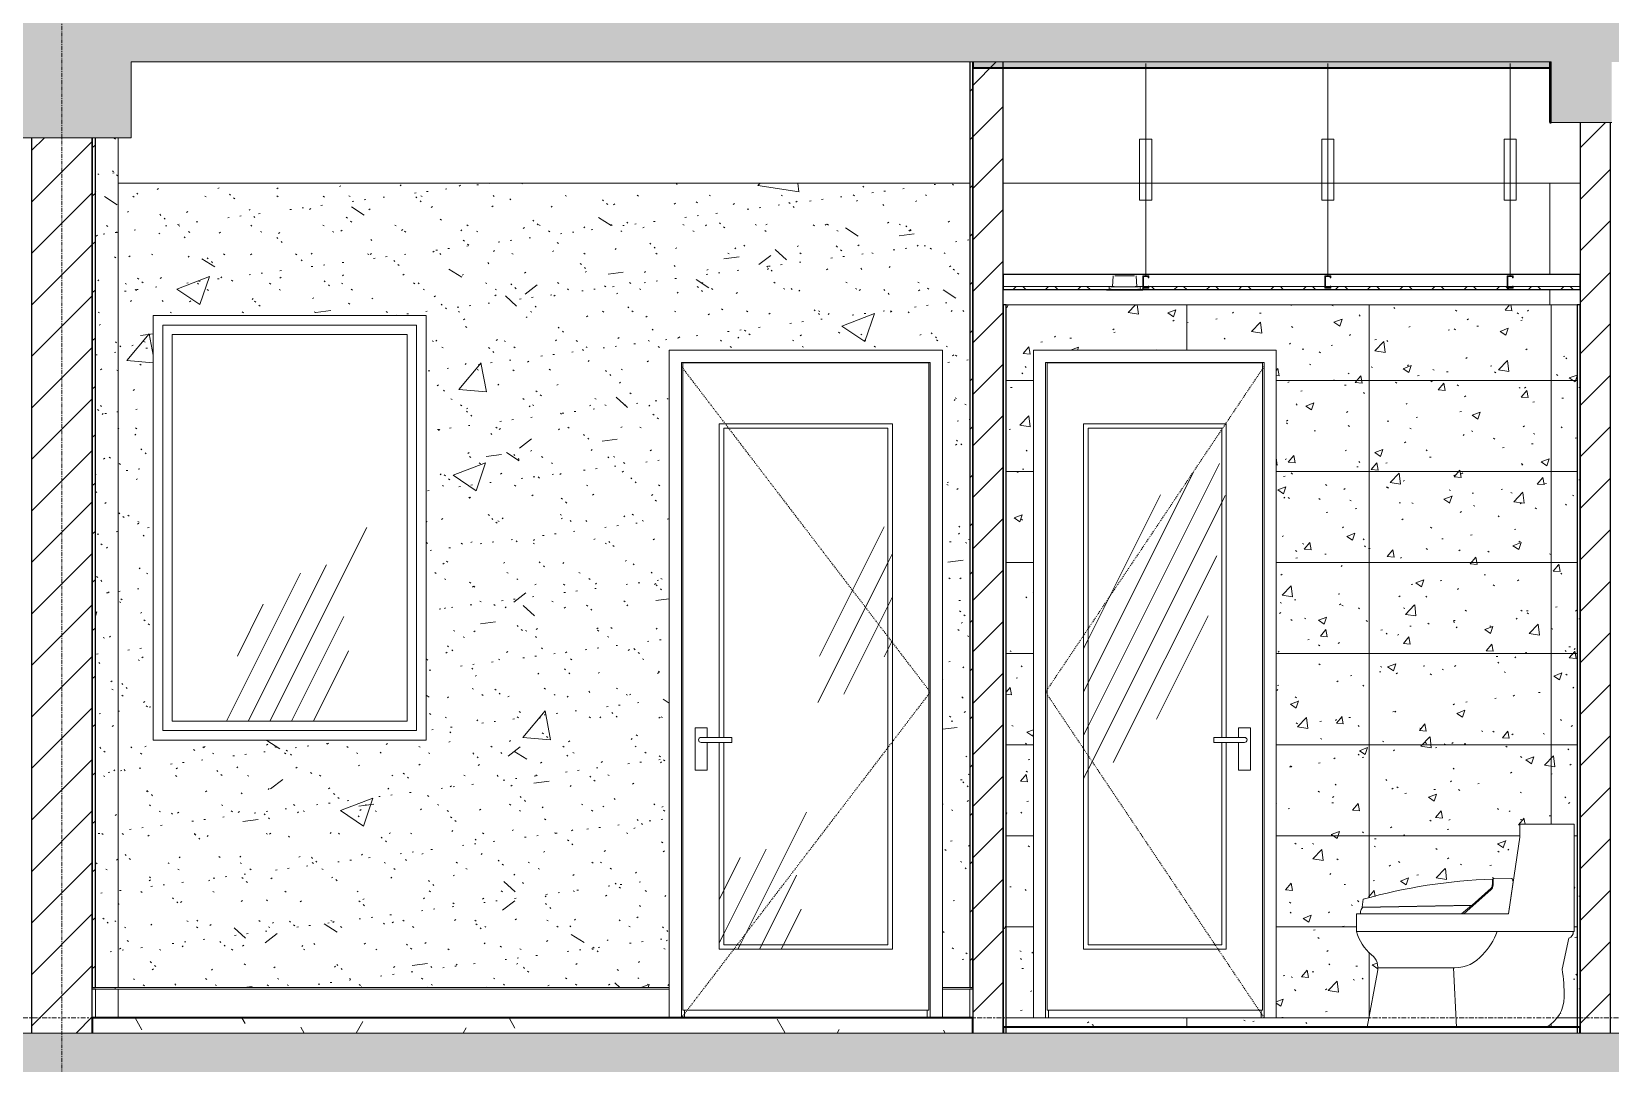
# Model space of a CAD drawing. Header units: millimetres. Extents: x -92143 to -2058, y -8802 to 35300.
# Drawn here: x -70037 to -64837, y 8850 to 12250 of the extents above; entities that cross this region are included whole.
import ezdxf

# ---------------------------------------------------------------- set-up
doc = ezdxf.new("R2010")
doc.units = ezdxf.units.MM
for name, pattern in [('Centre', [31.75, 6.35, -4.7625, 15.875, -4.7625]), ('Dash', [6.35, 3.175, -3.175]), ('Grid Line', [22.225, 12.7, -3.175, 3.175, -3.175])]:
    doc.linetypes.add(name, pattern=pattern)
for name, color, linetype, lineweight in [('0-1', 7, 'Continuous', 5), ('A-CLNG-1', 250, 'Continuous', 25), ('A-CLNG-2', 7, 'Continuous', 9), ('A-CLNG-PATT-1', 9, 'Continuous', 9), ('A-DETL-GENF', 92, 'Continuous', 9), ('A-DETL-GENF-1', 7, 'Continuous', 9), ('A-DETL-GENF-HDLN-1', 7, 'Dash', 9), ('A-DETL-GENF-HDLN-2', 1, 'Continuous', 9), ('A-DETL-THIN', 151, 'Continuous', 9), ('A-DOOR', 31, 'Continuous', 9), ('A-DOOR-1', 7, 'Continuous', 9), ('A-FLOR-1', 10, 'Continuous', 35), ('A-FLOR-HRAL', 11, 'Continuous', 9), ('A-FLOR-HRAL-1', 253, 'Continuous', 18), ('A-FLOR-HRAL-2', 9, 'Continuous', 9), ('A-FLOR-LEVL-2', 51, 'Centre', 9), ('A-FLOR-PATT-1', 7, 'Continuous', 9), ('A-FLOR-PATT-2', 67, 'Continuous', 9), ('A-GLAZ', 151, 'Continuous', 9), ('A-GLAZ-1', 7, 'Continuous', 9), ('A-WALL-1', 7, 'Continuous', 9), ('A-WALL-2', 250, 'Continuous', 25), ('A-WALL-3', 113, 'Continuous', 25), ('A-WALL-PATT-1', 7, 'Continuous', 9), ('A-WALL-PATT-2', 9, 'Continuous', 9), ('A-WALL-PATT-4', 111, 'Continuous', 9), ('E-LITE-EQPM', 33, 'Continuous', 9), ('E-LITE-EQPM-1', 7, 'Continuous', 9), ('I-WALL-1', 250, 'Continuous', 25), ('I-WALL-2', 7, 'Continuous', 9), ('P-SANR-FIXT', 6, 'Continuous', 9), ('P-SANR-FIXT-1', 7, 'Continuous', 9), ('S-BEAM-1', 12, 'Continuous', 5), ('S-BEAM-2', 7, 'Continuous', 9), ('S-BEAM-3', 10, 'Continuous', 35), ('S-COLS-1', 7, 'Continuous', 9), ('S-GRID-1', 1, 'Grid Line', 9)]:
    doc.layers.add(name, color=color, linetype=linetype, lineweight=lineweight)
pattern_1 = [(45, (-51987.05, 14125), (-79.5495, 79.5495), [])]
pattern_2 = [(50, (-51987.05, 14125), (1093.104, -95.634), [114.3, -1257.3]), (355, (-51987, 14125), (-211.46, 1146.34), [91.44, -1005.84]), (100.451, (-51896, 14117), (881.656, 1050.7), [97.14, -1068.54]), (46.184, (-51987, 14429.8), (1626.47, -252.26), [171.45, -1885.95]), (96.636, (-51851.5, 14408.8), (1424.42, 1484.57), [145.71, -1602.81]), (351.184, (-51987, 14429.8), (1424.43, 1484.55), [137.16, -1508.76]), (21, (-51834.65, 14353.6), (909.686, -613.59), [114.3, -1257.3]), (326, (-51834.7, 14353.6), (370.81, 1105.13), [91.44, -1005.84]), (71.451, (-51758.8, 14302.5), (1280.503, 491.53), [97.14, -1068.54]), (37.5, (-51987.05, 14125), (18.531, 507.33), [50.292, -943.356, 50.292, -970.788, -1009.65]), (37.5, (-51987.05, 14125), (18.531, 507.33), [-2014.728, 50.292, -959.358]), (7.5, (-51987.05, 14125), (400.918, 601.084), [50.292, -531.876, 50.292, -920.496, -384.81]), (7.5, (-51987.05, 14125), (400.918, 601.084), [-1552.956, 50.292, -334.518]), (327.5, (-52326.9, 14125), (813.545, -34.374), [50.292, -330.708, 50.292, -1138.428, -1577.34]), (327.5, (-52326.9, 14125), (813.545, -34.374), [-1569.72, 50.29, -1527.05]), (317.5, (-52479.3, 14125), (888.775, 152.56), [50.292, -445.008, 50.292, -739.14, -1120.14]), (317.5, (-52479.3, 14125), (888.775, 152.56), [-1284.73, 50.29, -1069.85])]
pattern_3 = [(37.5, (-51987.05, 14125), (-4.7995, 146.8239), [5.029, -110.795, 5.029, -124.511, -123.825]), (37.5, (-51987.05, 14125), (-4.7995, 146.8239), [-245.364, 5.029, -118.796]), (7.5, (-51987.05, 14125), (134.8574, 215.0472), [5.029, -57.455, 5.029, -99.365, -40.005]), (7.5, (-51987.05, 14125), (134.8574, 215.0472), [-166.878, 5.029, -34.976]), (327.5, (-52080.78, 14125), (237.2978, 0.4316), [5.029, -33.071, 5.029, -132.131, -179.07]), (327.5, (-52080.78, 14125), (237.2978, 0.4316), [-175.26, 5.029, -174.041]), (317.5, (-52080.78, 14125), (229.067, 66.8792), [5.029, -14.021, 5.029, -84.887, -102.87]), (317.5, (-52080.78, 14125), (229.067, 66.8792), [-108.966, 5.029, -97.841])]
pattern_4 = [(0, (-51987.05, 14125), (609.6, 152.4), [50.292, -406.908, 50.292, -406.908, -2438.4]), (0, (-51987.05, 14125), (609.6, 152.4), [-914.4, 50.292, -864.108, 50.292, -406.908, -1066.8]), (0, (-51987.05, 14125), (609.6, 152.4), [-2286, 50.292, -254.508, 50.292, -711.708]), (120, (-51758.45, 14201.2), (-436.7823, 451.7291), [50.292, -406.908, 50.292, -2845.308]), (120, (-51758.45, 14201.2), (-436.7823, 451.7291), [-507.492, -406.908, 50.292, -864.108, -1524]), (120, (-51758.45, 14201.2), (-436.7823, 451.7291), [-1828.8, 50.292, -406.908, 50.292, -1016.508]), (120, (-51758.45, 14201.2), (-436.7823, 451.7291), [-2336.292, -254.508, 50.292, -711.708]), (240, (-51682.25, 14506), (-172.8177, -604.1291), [50.292, -406.908, 50.292, -406.908, -2438.4]), (240, (-51682.25, 14506), (-172.8177, -604.1291), [-914.4, 50.292, -864.108, 50.292, -406.908, -1066.8]), (240, (-51682.25, 14506), (-172.8177, -604.1291), [-2286, 50.292, -254.508, 50.292, -711.708])]
pattern_5 = [(45, (-51987.05, 14125), (-84.8528, 84.8528), [])]
pattern_6 = [(63.435, (-51796.6, 14220.2), (-766.75, 2300.24), [952.5, -571.5, 952.5, -571.5, -1211.71]), (63.435, (-51796.6, 14220.2), (-766.75, 2300.24), [-3048, 381, -830.7]), (63.435, (-51844.2, 14267.9), (-766.75, 2300.24), [762, -952.5, 571.5, -571.5, -1402.21]), (63.435, (-51844.2, 14267.9), (-766.75, 2300.24), [-2857.5, 666.75, -735.46]), (63.435, (-51844.2, 14410.8), (-766.75, 2300.24), [571.5, -1143, 381, -571.5, -1592.71]), (63.435, (-51844.2, 14410.8), (-766.75, 2300.24), [-2667, 857.25, -735.46]), (63.435, (-51701.3, 14267.9), (-766.75, 2300.24), [571.5, -1143, 476.25, -2068.96]), (63.435, (-51558.4, 14410.8), (-766.75, 2300.24), [285.75, -1428.75, 190.5, -2354.71]), (63.435, (-51796.6, 14648.9), (-766.75, 2300.24), [190.5, -1428.75, 190.5, -762, -1687.96]), (63.435, (-51796.6, 14648.9), (-766.75, 2300.24), [-2571.75, 476.25, -1211.7]), (63.435, (-50939.3, 14506), (-766.75, 2300.24), [952.5, -1428.75, 1143, -754.51]), (63.435, (-50939.3, 14363.1), (-766.75, 2300.24), [1333.5, -952.5, 1428.75, -564.01]), (63.435, (-50844, 14410.8), (-766.75, 2300.24), [1524, -762, 1143, -830.71]), (63.435, (-50701.2, 14553.6), (-766.75, 2300.24), [952.5, -1333.5, 762, -1211.71]), (63.435, (-50844, 14839.4), (-766.75, 2300.24), [476.25, -1905, 571.5, -1306.96]), (63.435, (-50558.3, 14696.5), (-766.75, 2300.24), [381, -1905, 381, -1592.71])]

# ---------------------------------------------------------------- blocks, each defined once
blk = doc.blocks.new('NCV_TKTC_KET CAU_rvt-1-TKCS_MẶT CẮT E')
at = {"layer": 'A-FLOR-PATT-1'}
h = blk.add_hatch(color=256, dxfattribs=at)
h.paths.add_polyline_path([(-48635.6, 12130), (-48635.6, 12150), (-50536.9, 12150), (-50536.9, 12130), (-48844.9, 12130)])
h.paths.add_polyline_path([(-73236.9, 12130), (-73236.9, 12150), (-75336.9, 12150), (-75336.9, 12130), (-73352.2, 12130)])
h.paths.add_polyline_path([(-20336.9, 12130), (-20336.9, 12150), (-22235.3, 12150), (-22235.3, 12130), (-20484.2, 12130)])
h.paths.add_polyline_path([(-66936.9, 12130), (-65032.3, 12130), (-65032.3, 12150), (-66936.9, 12150)])
h.paths.add_polyline_path([(-22435.3, 12130), (-22435.3, 12150), (-22438.4, 12150), (-22438.4, 12130)])
h.paths.add_polyline_path([(-28536.9, 12130), (-28536.9, 12150), (-30435.3, 12150), (-30435.3, 12130), (-28807.5, 12130)])
h.paths.add_polyline_path([(-58736.9, 12130), (-56833.3, 12130), (-56833.3, 12150), (-58736.9, 12150)])
h.paths.add_polyline_path([(-30635.3, 12130), (-30635.3, 12150), (-30638.4, 12150), (-30638.4, 12130)])
h.paths.add_polyline_path([(-40434.4, 12130), (-40434.4, 12150), (-42336.9, 12150), (-42336.9, 12130), (-40521.7, 12130)])
h.paths.add_polyline_path([(-48435.6, 12130), (-48433.3, 12130), (-48433.3, 12150), (-48435.6, 12150)])
at = {"layer": 'S-BEAM-1'}
blk.add_hatch(color=256, dxfattribs=at).paths.add_polyline_path([(-65036.9, 11950), (-65032.3, 11950), (-65032.3, 12150), (-65036.9, 12150), (-65036.9, 12065)])
at = {"layer": 'A-FLOR-1'}
for p, q in [((-66936.9, 12150), (-66936.9, 12130)), ((-66936.9, 12130), (-65032.3, 12130))]:
    blk.add_line(p, q, dxfattribs=at)
at = {"layer": 'S-BEAM-2'}
for p, q in [((-68136.9, 11750), (-69751.9, 11750)), ((-66946.9, 11750), (-68136.9, 11750)), ((-65036.9, 11750), (-66836.9, 11750)), ((-64936.9, 11750), (-65036.9, 11750))]:
    blk.add_line(p, q, dxfattribs=at)
at = {"layer": 'S-BEAM-3'}
for p, q in [((-65036.9, 12150.1), (-65036.9, 11950)), ((-65036.9, 11950), (-65032.3, 11950))]:
    blk.add_line(p, q, dxfattribs=at)
blk = doc.blocks.new('Railing - Railing-968419-TKCS_MẶT CẮT E')
at = {"layer": 'A-FLOR-HRAL-1'}
for p, q in [((-66936.9, 12495), (-66946.9, 12495)), ((-66946.9, 12495), (-66946.9, 12400)), ((-66936.9, 12400), (-66936.9, 12495)), ((-66946.9, 12400), (-66936.9, 12400))]:
    blk.add_line(p, q, dxfattribs=at)
at = {"layer": 'A-FLOR-HRAL-2'}
for p, q in [((-67037, 12400), (-67037, 12495)), ((-67037, 12495), (-66946.9, 12495))]:
    blk.add_line(p, q, dxfattribs=at)
blk = doc.blocks.new('Railing - Railing-968420-TKCS_MẶT CẮT E')
at = {"layer": 'A-FLOR-HRAL-1'}
for p, q in [((-69826.9, 12495), (-69836.9, 12495)), ((-69836.9, 12495), (-69836.9, 12400)), ((-69826.9, 12400), (-69826.9, 12495)), ((-69836.9, 12400), (-69826.9, 12400))]:
    blk.add_line(p, q, dxfattribs=at)
at = {"layer": 'A-FLOR-HRAL-2'}
for p, q in [((-69826.9, 12495), (-69751.9, 12495)), ((-69751.9, 12400), (-69751.9, 12495)), ((-69751.9, 12495), (-67937, 12495)), ((-67937, 12495), (-67937, 12400))]:
    blk.add_line(p, q, dxfattribs=at)
blk = doc.blocks.new('DOOR_CW_01 CANH MO-PANEL KINH - DIW_01-900x2200-CỬA GỖ VÂN LAMINATE-V183-TKCS_MẶT CẮT E')
at = {"layer": 'A-DETL-GENF-HDLN-2'}
h = blk.add_hatch(dxfattribs=at)
h.set_pattern_fill('FP_34', color=256, style=0, pattern_type=2)
h.set_pattern_definition(pattern_6)
h.paths.add_polyline_path([(-67756.9, 9226), (-67201.9, 9226), (-67201.9, 10958), (-67771.9, 10958), (-67771.9, 9924.5), (-67756.9, 9924.5), (-67756.9, 10943), (-67216.9, 10943), (-67216.9, 9241), (-67756.9, 9241), (-67756.9, 9907.5), (-67771.9, 9907.5), (-67771.9, 9226)])
h = blk.add_hatch(dxfattribs=at)
h.set_pattern_fill('FP_34', color=256, style=0, pattern_type=2)
h.set_pattern_definition(pattern_6)
h.paths.add_polyline_path([(-67341, 9241), (-67216.9, 9241), (-67216.9, 10943), (-67756.9, 10943), (-67756.9, 9924.5), (-67731.1, 9924.5), (-67731.1, 9907.5), (-67756.9, 9907.5), (-67756.9, 9241)])
at = {"layer": 'A-DETL-GENF-HDLN-1'}
for p, q in [((-67076.9, 10073.5), (-67896.9, 11147)), ((-67896.9, 9000), (-67076.9, 10073.5))]:
    blk.add_line(p, q, dxfattribs=at)
at = {"layer": 'A-DOOR-1'}
for p, q in [((-67896.9, 11160), (-67896.9, 9000)), ((-67896.9, 11160), (-67076.9, 11160)), ((-67081.9, 11158), (-67891.9, 11158)), ((-67891.9, 11158), (-67891.9, 9026)), ((-67081.9, 9026), (-67081.9, 11158)), ((-67076.9, 9000), (-67076.9, 11160)), ((-67771.9, 9924.5), (-67771.9, 10958)), ((-67771.9, 10958), (-67201.9, 10958)), ((-67756.9, 10943), (-67756.9, 9924.5)), ((-67216.9, 10943), (-67756.9, 10943)), ((-67216.9, 9241), (-67216.9, 10943)), ((-67201.9, 10958), (-67201.9, 9226)), ((-67812.2, 9956), (-67851.7, 9956)), ((-67851.7, 9956), (-67851.7, 9816)), ((-67812.2, 9924.5), (-67812.2, 9956)), ((-67756.9, 9924.5), (-67831.9, 9924.5)), ((-67756.9, 9907.5), (-67831.9, 9907.5)), ((-67812.2, 9816), (-67812.2, 9907.5)), ((-67771.9, 9226), (-67771.9, 9907.5)), ((-67756.9, 9924.5), (-67731.1, 9924.5)), ((-67756.9, 9907.5), (-67756.9, 9241)), ((-67731.1, 9907.5), (-67756.9, 9907.5)), ((-67731.1, 9924.5), (-67731.1, 9907.5)), ((-67851.7, 9816), (-67812.2, 9816)), ((-67201.9, 9226), (-67771.9, 9226)), ((-67756.9, 9241), (-67216.9, 9241)), ((-67936.9, 9095), (-67936.9, 9100)), ((-67036.9, 9100), (-67036.9, 9095)), ((-67891.9, 9026), (-67081.9, 9026)), ((-67886.9, 9026), (-67886.9, 9000)), ((-67086.9, 9026), (-67086.9, 9000))]:
    blk.add_line(p, q, dxfattribs=at)
for start, end in [(90, 180), (180, 270)]:
    blk.add_arc((-67831.9, 9916), 8.5, start, end, dxfattribs=at)
blk = doc.blocks.new('DOOR_CW_01 CANH MO-PANEL KINH - DIG_02-800x2200-CỬA NHÔM KÍNH-V184-TKCS_MẶT CẮT E')
at = {"layer": 'A-DETL-GENF-HDLN-2'}
h = blk.add_hatch(dxfattribs=at)
h.set_pattern_fill('FP_34', color=256, style=0, pattern_type=2)
h.set_pattern_definition(pattern_6)
h.paths.add_polyline_path([(-66557.3, 9226), (-66102.3, 9226), (-66102.3, 9907.5), (-66117.3, 9907.5), (-66117.3, 9241), (-66557.3, 9241), (-66557.3, 10943), (-66117.3, 10943), (-66117.3, 9924.5), (-66102.3, 9924.5), (-66102.3, 10958), (-66572.3, 10958), (-66572.3, 9226)])
h = blk.add_hatch(dxfattribs=at)
h.set_pattern_fill('FP_34', color=256, style=0, pattern_type=2)
h.set_pattern_definition(pattern_6)
h.paths.add_polyline_path([(-66557.3, 9241), (-66117.3, 9241), (-66117.3, 9907.5), (-66143.2, 9907.5), (-66143.2, 9924.5), (-66117.3, 9924.5), (-66117.3, 10943), (-66557.3, 10943), (-66557.3, 9630.1)])
at = {"layer": 'A-DETL-GENF-HDLN-1'}
for p, q in [((-66697.3, 10073.5), (-65977.3, 11147)), ((-65977.3, 9000), (-66697.3, 10073.5))]:
    blk.add_line(p, q, dxfattribs=at)
at = {"layer": 'A-DOOR-1'}
for p, q in [((-66697.3, 11160), (-66697.3, 9000)), ((-66697.3, 11160), (-65977.3, 11160)), ((-66692.3, 11158), (-66692.3, 9026)), ((-65982.3, 11158), (-66692.3, 11158)), ((-65982.3, 9026), (-65982.3, 11158)), ((-65977.3, 9000), (-65977.3, 11160)), ((-66572.3, 10958), (-66102.3, 10958)), ((-66572.3, 9226), (-66572.3, 10958)), ((-66117.3, 10943), (-66557.3, 10943)), ((-66557.3, 10943), (-66557.3, 9241)), ((-66117.3, 9924.5), (-66117.3, 10943)), ((-66102.3, 10958), (-66102.3, 9924.5)), ((-66062.1, 9956), (-66062.1, 9924.5)), ((-66022.6, 9956), (-66062.1, 9956)), ((-66022.6, 9816), (-66022.6, 9956)), ((-66143.2, 9924.5), (-66117.3, 9924.5)), ((-66143.2, 9907.5), (-66143.2, 9924.5)), ((-66117.3, 9907.5), (-66143.2, 9907.5)), ((-66042.3, 9924.5), (-66117.3, 9924.5)), ((-66117.3, 9241), (-66117.3, 9907.5)), ((-66042.3, 9907.5), (-66117.3, 9907.5)), ((-66102.3, 9907.5), (-66102.3, 9226)), ((-66062.1, 9907.5), (-66062.1, 9816)), ((-66062.1, 9816), (-66022.6, 9816)), ((-66102.3, 9226), (-66572.3, 9226)), ((-66557.3, 9241), (-66117.3, 9241)), ((-66692.3, 9026), (-65982.3, 9026)), ((-66687.3, 9000), (-66687.3, 9026)), ((-65987.3, 9000), (-65987.3, 9026))]:
    blk.add_line(p, q, dxfattribs=at)
for start, end in [(0, 90), (270, 0)]:
    blk.add_arc((-66042.3, 9916), 8.5, start, end, dxfattribs=at)
blk = doc.blocks.new('M_Fixed - 900 x 1400-V185-TKCS_MẶT CẮT E')
at = {"layer": 'A-GLAZ'}
h = blk.add_hatch(dxfattribs=at)
h.set_pattern_fill('FP_34', color=256, style=0, pattern_type=2)
h.set_pattern_definition(pattern_6)
h.paths.add_polyline_path([(-69573.9, 9978), (-68799.9, 9978), (-68799.9, 11252), (-69573.9, 11252), (-69573.9, 10478)])
at = {"layer": 'A-GLAZ-1'}
for p, q in [((-69604.9, 9947), (-69604.9, 11283)), ((-69604.9, 11283), (-68768.9, 11283)), ((-69573.9, 9978), (-69573.9, 11252)), ((-69573.9, 11252), (-68799.9, 11252)), ((-68799.9, 11252), (-68799.9, 9978)), ((-68768.9, 11283), (-68768.9, 9947)), ((-68768.9, 9947), (-69604.9, 9947)), ((-68799.9, 9978), (-69573.9, 9978))]:
    blk.add_line(p, q, dxfattribs=at)
blk = doc.blocks.new('TOILET - TOILET-348229-TKCS_MẶT CẮT E')
at = {"layer": 'P-SANR-FIXT-1'}
for p, q in [((-48735.6, 6196.1), (-48772.1, 5942.7)), ((-48735.6, 6238.8), (-48735.6, 6196.1)), ((-48556.6, 6238.8), (-48735.6, 6238.8)), ((-48556.6, 5884.5), (-48556.6, 6238.8)), ((-48825.8, 6040.7), (-48825.8, 6057.1)), ((-48762.2, 6059.4), (-48823, 6057.8)), ((-48772.1, 5942.7), (-48756.8, 6048.9)), ((-48756.8, 6048.9), (-48760.2, 6058.1)), ((-49251, 5991.3), (-49254.7, 5965.3)), ((-48830.9, 6022.1), (-48920.2, 5942.7)), ((-48892.8, 5971.6), (-48829.5, 6027.8)), ((-48772.1, 5942.7), (-49273.5, 5942.7)), ((-49273.5, 5942.7), (-49273.5, 5884.5)), ((-49260.4, 5950.7), (-49260.4, 5942.7)), ((-49260.4, 5942.7), (-48926.9, 5942.7)), ((-49254.7, 5965.3), (-48892.8, 5971.6)), ((-48894.8, 5970), (-49253.9, 5963.7)), ((-48926.9, 5942.7), (-48894.8, 5970)), ((-48920.2, 5942.7), (-48772.1, 5942.7)), ((-49273.5, 5884.5), (-48556.6, 5884.5)), ((-48559.8, 5884.5), (-48556.6, 5884.5)), ((-48596, 5760.8), (-48574.2, 5863.3)), ((-49204, 5751.5), (-49237.9, 5570)), ((-48948.9, 5764.9), (-49202.5, 5764.9)), ((-48943.9, 5570), (-48954.1, 5764.9))]:
    blk.add_line(p, q, dxfattribs=at)
for centre, radius, start, end in [((-48763.6, 4249.5), 1808.7, 91.9695, 105.6338), ((-48847.1, 6039.8), 24, 312.6549, 353.3451), ((-48850.1, 6040.7), 24.3, 328, 0), ((-50067.9, 6068.4), 1244.9, 358.5564, 359.5142), ((-48762.2, 6057.2), 2.2, 24.5161, 91.4839), ((-49228.4, 5943), 32.8, 140.9297, 166.5514), ((-49128.9, 5924.8), 150, 195.5839, 230.9413), ((-49003.8, 5954.4), 206.2, 314.8639, 340.1683), ((-48578.4, 5881.7), 18.9, 283, 8.4414), ((-49259.2, 5764.2), 56.7, 347.0587, 50.9413), ((-48948.9, 5881.3), 116.3, 270, 321.1214), ((-49152.3, 5674.2), 563, 359.4277, 8.8404), ((-48706, 5669.8), 116.7, 300.6227, 359.4277)]:
    blk.add_arc(centre, radius, start, end, dxfattribs=at)
blk = doc.blocks.new('LIC_10-ĐÈN LED DOWNLIGHT ÂM TRẦN_ P_6W_ ÁNH SÁNG 4000K - LIC_10-ĐÈN LED DOWNLIGHT ÂM TRẦN_ P_6W_ ÁNH SÁNG 4000K-V2-TKCS_MẶT CẮT E')
at = {"layer": 'E-LITE-EQPM-1'}
for p, q in [((-41887.9, 8009), (-41887.9, 8000)), ((-41791, 8009), (-41882.9, 8009)), ((-41874.5, 8045), (-41877, 8009)), ((-41804.5, 8045), (-41869.4, 8045)), ((-41796.9, 8009), (-41799.4, 8045)), ((-41785.9, 8000), (-41785.9, 8009)), ((-41896.9, 8000), (-41896.9, 7998)), ((-41896.9, 7998), (-41891, 7998)), ((-41776.9, 7998), (-41896.9, 7998)), ((-41895.8, 8000), (-41893.4, 8000)), ((-41893.3, 8000), (-41876.1, 8000)), ((-41782.9, 8000), (-41891, 8000)), ((-41885.5, 8000), (-41882.1, 8000)), ((-41882, 8002), (-41882, 8000)), ((-41881.1, 8000), (-41878.6, 8000)), ((-41873.6, 8000), (-41800.3, 8000)), ((-41860.6, 8000), (-41853.3, 8000)), ((-41820.5, 8000), (-41813.3, 8000)), ((-41797.7, 8000), (-41780.6, 8000)), ((-41795.3, 8000), (-41792.7, 8000)), ((-41791.9, 8000), (-41791.9, 8002)), ((-41791.8, 8000), (-41788.4, 8000)), ((-41782.9, 7998), (-41776.9, 7998)), ((-41780.5, 8000), (-41778.1, 8000)), ((-41776.9, 7998), (-41776.9, 8000))]:
    blk.add_line(p, q, dxfattribs=at)
blk = doc.blocks.new('NCV_TKTC_TANG 3 - 4_rvt-2-TKCS_MẶT CẮT E')
at = {"layer": 'A-CLNG-PATT-1'}
h = blk.add_hatch(dxfattribs=at)
h.set_pattern_fill('FP_4', color=256, style=0, pattern_type=2)
h.set_pattern_definition([(45, (-51987.05, 14125), (-53.033, 53.033), []), (135, (-51987.05, 14125), (-53.033, -53.033), [])])
h.paths.add_polyline_path([(-65777.4, 11400), (-64936.9, 11400), (-64936.9, 11410), (-65157.4, 11410), (-65157.4, 11405), (-65177.4, 11405), (-65177.4, 11410), (-65757.4, 11410), (-65757.4, 11405), (-65777.4, 11405), (-65777.4, 11410), (-66357.4, 11409), (-66357.4, 11405), (-66377.4, 11405), (-66377.4, 11410), (-66390.5, 11409), (-66390.5, 11400), (-65812.4, 11400)])
h.paths.add_polyline_path([(-66836.9, 11400), (-66483.4, 11400), (-66482.9, 11409), (-66836.9, 11410)])
h.paths.add_polyline_path([(-66374.9, 11407.5), (-66358.8, 11409), (-66359.9, 11410), (-66374.9, 11409)])
h.paths.add_polyline_path([(-65159.9, 11407.5), (-65159.9, 11410), (-65174.9, 11410), (-65174.9, 11407.5)])
h.paths.add_polyline_path([(-65759.9, 11407.5), (-65759.9, 11410), (-65774.9, 11410), (-65774.9, 11407.5)])
at = {"layer": 'A-FLOR-PATT-2'}
h = blk.add_hatch(dxfattribs=at)
h.set_pattern_fill('FP_2', color=256, style=0, pattern_type=2)
h.set_pattern_definition(pattern_4)
h.paths.add_polyline_path([(-67032.7, 8950), (-66936.9, 8950), (-66936.9, 9000), (-69836.9, 9000), (-69836.9, 8950), (-67341, 8950)])
at = {"layer": 'A-WALL-PATT-1'}
h = blk.add_hatch(dxfattribs=at)
h.set_pattern_fill('FP_5', color=256, style=0, pattern_type=2)
h.set_pattern_definition(pattern_1)
h.paths.add_polyline_path([(-66946.9, 9100), (-66936.9, 9100), (-66936.9, 12150), (-66946.9, 12150), (-66946.9, 9630.1)])
h = blk.add_hatch(dxfattribs=at)
h.set_pattern_fill('FP_5', color=256, style=0, pattern_type=2)
h.set_pattern_definition(pattern_1)
h.paths.add_polyline_path([(-69836.9, 9100), (-69826.9, 9100), (-69826.9, 11900), (-69836.9, 11900), (-69836.9, 9630.1)])
at = {"layer": 'A-WALL-PATT-2'}
h = blk.add_hatch(dxfattribs=at)
h.set_pattern_fill('FP_1', color=256, style=0, pattern_type=2)
h.set_pattern_definition(pattern_5)
h.paths.add_polyline_path([(-66836.9, 8950), (-66836.9, 12150), (-66936.9, 12150), (-66936.9, 8950), (-66878.6, 8950)])
h = blk.add_hatch(dxfattribs=at)
h.set_pattern_fill('FP_1', color=256, style=0, pattern_type=2)
h.set_pattern_definition(pattern_5)
h.paths.add_polyline_path([(-64936.9, 8950), (-64836.9, 8950), (-64836.9, 11950), (-64936.9, 11950), (-64936.9, 9021.3)])
h = blk.add_hatch(dxfattribs=at)
h.set_pattern_fill('FP_7', color=256, style=0, pattern_type=2)
h.set_pattern_definition(pattern_2)
h.paths.add_polyline_path([(-69751.9, 9100), (-69751.9, 11900), (-69826.9, 11900), (-69826.9, 9100), (-69807.1, 9100)])
h = blk.add_hatch(dxfattribs=at)
h.set_pattern_fill('FP_6', color=256, style=0, pattern_type=2)
h.set_pattern_definition(pattern_3)
h.paths.add_polyline_path([(-69751.9, 9100), (-69751.9, 11900), (-69826.9, 11900), (-69826.9, 9100), (-69807.1, 9100)])
h = blk.add_hatch(dxfattribs=at)
h.set_pattern_fill('FP_7', color=256, style=0, pattern_type=2)
h.set_pattern_definition(pattern_2)
h.paths.add_polyline_path([(-66946.9, 9100), (-66946.9, 11750), (-69751.9, 11750), (-69751.9, 9100), (-67936.9, 9100), (-67936.9, 11200), (-67036.9, 11200), (-67036.9, 9100)])
h.paths.add_polyline_path([(-68736.9, 9915), (-69636.9, 9915), (-69636.9, 11315), (-68736.9, 11315), (-68736.9, 10847.5)])
h = blk.add_hatch(dxfattribs=at)
h.set_pattern_fill('FP_6', color=256, style=0, pattern_type=2)
h.set_pattern_definition(pattern_3)
h.paths.add_polyline_path([(-66946.9, 9100), (-66946.9, 11750), (-69751.9, 11750), (-69751.9, 9100), (-67936.9, 9100), (-67936.9, 11200), (-67036.9, 11200), (-67036.9, 9100)])
h.paths.add_polyline_path([(-68736.9, 9915), (-69636.9, 9915), (-69636.9, 11315), (-68736.9, 11315), (-68736.9, 10847.5)])
h = blk.add_hatch(dxfattribs=at)
h.set_pattern_fill('FP_2', color=256, style=0, pattern_type=2)
h.set_pattern_definition(pattern_4)
h.paths.add_polyline_path([(-66826.9, 8950), (-66826.9, 11350), (-66836.9, 11350), (-66836.9, 8950)])
h = blk.add_hatch(dxfattribs=at)
h.set_pattern_fill('FP_10', color=256, style=0, pattern_type=2)
h.set_pattern_definition([(50, (-51987.05, 14125), (273.276, -23.909), [28.575, -314.325]), (355, (-51987.05, 14125), (-52.8646, 286.585), [22.86, -251.46]), (100.451, (-51964.28, 14123), (220.414, 262.6745), [24.285, -267.135]), (46.184, (-51987.05, 14201.2), (406.619, -63.0646), [42.863, -471.488]), (96.636, (-51953.17, 14195.94), (356.104, 371.141), [36.428, -400.703]), (351.184, (-51987.05, 14201.2), (356.107, 371.138), [34.29, -377.19]), (21, (-51948.95, 14182.15), (227.4212, -153.3982), [28.575, -314.325]), (326, (-51948.95, 14182.15), (92.7027, 276.282), [22.86, -251.46]), (71.451, (-51930, 14169.37), (320.1254, 122.8816), [24.285, -267.135]), (37.5, (-51987.05, 14125), (4.6325, 126.8326), [5.029, -243.383, 5.029, -250.241, -252.413]), (37.5, (-51987.05, 14125), (4.6325, 126.8326), [-503.682, 5.029, -247.383]), (7.5, (-51987.05, 14125), (100.2292, 150.2711), [5.029, -140.513, 5.029, -237.668, -96.203]), (7.5, (-51987.05, 14125), (100.2292, 150.2711), [-388.239, 5.029, -91.173]), (327.5, (-52072.01, 14125), (203.38684, -8.5935), [5.029, -90.221, 5.029, -292.151, -394.335]), (327.5, (-52072.01, 14125), (203.38684, -8.5935), [-392.43, 5.029, -389.306]), (317.5, (-52110.11, 14125), (222.1944, 38.1398), [5.029, -118.796, 5.029, -192.329, -280.035]), (317.5, (-52110.11, 14125), (222.1944, 38.1398), [-321.183, 5.029, -275.006])])
h.paths.add_polyline_path([(-66826.9, 8970), (-65637.9, 8970), (-65602.5, 9164.1), (-65604, 9176.8), (-65608, 9188.5), (-65614.6, 9199.3), (-65646, 9231.2), (-65662.2, 9255.8), (-65673.5, 9284.5), (-65673.5, 9342.7), (-65660.4, 9342.7), (-65660.4, 9350.7), (-65653.9, 9363.7), (-65294.8, 9370), (-65326.9, 9342.7), (-65320.2, 9342.7), (-65226.5, 9427.8), (-65223.3, 9437), (-65223, 9457.8), (-65160.2, 9458.1), (-65156.8, 9448.9), (-65135.6, 9596.1), (-65135.6, 9638.8), (-64956.6, 9638.8), (-64956.6, 9284.5), (-64959.8, 9284.5), (-64962.9, 9271.1), (-64969.8, 9264.9), (-64974.2, 9263.3), (-64996, 9160.8), (-64990.8, 9114.8), (-64989.3, 9068.6), (-64992.6, 9042.4), (-65001.6, 9017.6), (-65016.1, 8995.4), (-65036.9, 8976), (-65047, 8970), (-64946.9, 8970), (-64946.9, 11350), (-66826.9, 11350), (-66826.9, 9021.3)])
h.paths.add_polyline_path([(-66724.4, 9000), (-66737.3, 9000), (-66737.3, 11200), (-65937.3, 11200), (-65937.3, 9000), (-66107.9, 9000)])
h.paths.add_polyline_path([(-65654.7, 9365.3), (-65651, 9391.3), (-65490, 9427.8), (-65369.1, 9446.5), (-65225.8, 9457.1), (-65227.2, 9435.7), (-65230.9, 9426.5), (-65294.8, 9371.6), (-65653.9, 9365.3)])
h = blk.add_hatch(dxfattribs=at)
h.set_pattern_fill('FP_59', color=256, style=0, pattern_type=2)
h.set_pattern_definition([(0, (-66831.94, 9000), (0, 300), []), (90, (-66831.94, 9000), (-600, 4e-14), [])])
h.paths.add_polyline_path([(-66826.9, 8970), (-65637.9, 8970), (-65602.5, 9164.1), (-65604, 9176.8), (-65608, 9188.5), (-65614.6, 9199.3), (-65646, 9231.2), (-65662.2, 9255.8), (-65673.5, 9284.5), (-65673.5, 9342.7), (-65660.4, 9342.7), (-65660.4, 9350.7), (-65653.9, 9363.7), (-65294.8, 9370), (-65326.9, 9342.7), (-65320.2, 9342.7), (-65226.5, 9427.8), (-65223.3, 9437), (-65223, 9457.8), (-65160.2, 9458.1), (-65156.8, 9448.9), (-65135.6, 9596.1), (-65135.6, 9638.8), (-64956.6, 9638.8), (-64956.6, 9284.5), (-64959.8, 9284.5), (-64962.9, 9271.1), (-64969.8, 9264.9), (-64974.2, 9263.3), (-64996, 9160.8), (-64990.8, 9114.8), (-64989.3, 9068.6), (-64992.6, 9042.4), (-65001.6, 9017.6), (-65016.1, 8995.4), (-65036.9, 8976), (-65047, 8970), (-64946.9, 8970), (-64946.9, 11350), (-66826.9, 11350), (-66826.9, 9021.3)])
h.paths.add_polyline_path([(-66724.4, 9000), (-66737.3, 9000), (-66737.3, 11200), (-65937.3, 11200), (-65937.3, 9000), (-66107.9, 9000)])
h.paths.add_polyline_path([(-65654.7, 9365.3), (-65651, 9391.3), (-65490, 9427.8), (-65369.1, 9446.5), (-65225.8, 9457.1), (-65227.2, 9435.7), (-65230.9, 9426.5), (-65294.8, 9371.6), (-65653.9, 9365.3)])
h = blk.add_hatch(dxfattribs=at)
h.set_pattern_fill('FP_2', color=256, style=0, pattern_type=2)
h.set_pattern_definition(pattern_4)
h.paths.add_polyline_path([(-64936.9, 8950), (-64936.9, 11350), (-64946.9, 11350), (-64946.9, 8950)])
at = {"layer": 'A-CLNG-1'}
for p, q in [((-64936.9, 11450), (-66836.9, 11450)), ((-66836.9, 11450), (-66836.9, 11400)), ((-64936.9, 11400), (-64936.9, 11450)), ((-66836.9, 11400), (-66491, 11400)), ((-66382.9, 11400), (-64936.9, 11400))]:
    blk.add_line(p, q, dxfattribs=at)
at = {"layer": 'A-CLNG-2'}
for p, q in [((-66471.5, 11410), (-66836.9, 11410)), ((-66377, 11410), (-66402.4, 11410)), ((-66358.1, 11410), (-66374.9, 11410)), ((-65777, 11410), (-66357.4, 11410)), ((-65758.1, 11410), (-65774.9, 11410)), ((-65177, 11410), (-65757.4, 11410)), ((-65158.1, 11410), (-65174.9, 11410)), ((-64936.9, 11410), (-65157.4, 11410))]:
    blk.add_line(p, q, dxfattribs=at)
at = {"layer": 'A-FLOR-1'}
for p, q in [((-66936.9, 9000), (-69836.9, 9000)), ((-69836.9, 9000), (-69836.9, 8950)), ((-66936.9, 8950), (-66936.9, 9000)), ((-64936.9, 8970), (-66836.9, 8970)), ((-66836.9, 8970), (-66836.9, 8950)), ((-64936.9, 8950), (-64936.9, 8970))]:
    blk.add_line(p, q, dxfattribs=at)
at = {"layer": 'A-WALL-1'}
for p, q in [((-69761.9, 9100), (-69761.9, 9095)), ((-67936.9, 9095), (-67936.9, 9100)), ((-67036.9, 9100), (-67036.9, 9095))]:
    blk.add_line(p, q, dxfattribs=at)
at = {"layer": 'A-WALL-2'}
for p, q in [((-66936.9, 12150), (-66936.9, 8950)), ((-66836.9, 8950), (-66836.9, 12150)), ((-64936.9, 11950), (-64936.9, 8950)), ((-64836.9, 8950), (-64836.9, 11950))]:
    blk.add_line(p, q, dxfattribs=at)
at = {"layer": 'I-WALL-1'}
for p, q in [((-66946.9, 12150), (-66946.9, 9100)), ((-66936.9, 9100), (-66936.9, 12150)), ((-69836.9, 11900), (-69836.9, 9100)), ((-69826.9, 9100), (-69826.9, 11900)), ((-66826.9, 11350), (-66836.9, 11350)), ((-66836.9, 11350), (-66836.9, 8950)), ((-66826.9, 8950), (-66826.9, 11350)), ((-64946.9, 11350), (-64946.9, 8950)), ((-64936.9, 11350), (-64946.9, 11350)), ((-64936.9, 8950), (-64936.9, 11350)), ((-69836.9, 9100), (-69826.9, 9100)), ((-66946.9, 9100), (-66936.9, 9100))]:
    blk.add_line(p, q, dxfattribs=at)
at = {"layer": 'I-WALL-2'}
for p, q in [((-69751.9, 9100), (-69751.9, 11900)), ((-64946.9, 11350), (-66826.9, 11350)), ((-69636.9, 9915), (-69636.9, 11315)), ((-69636.9, 11315), (-68736.9, 11315)), ((-68736.9, 11315), (-68736.9, 9915)), ((-67936.9, 9100), (-67936.9, 11200)), ((-67936.9, 11200), (-67036.9, 11200)), ((-67036.9, 11200), (-67036.9, 9100)), ((-66737.3, 9000), (-66737.3, 11200)), ((-66737.3, 11200), (-65937.3, 11200)), ((-65937.3, 11200), (-65937.3, 9000)), ((-68736.9, 9915), (-69636.9, 9915)), ((-69826.9, 9100), (-69751.9, 9100)), ((-69751.9, 9100), (-67936.9, 9100)), ((-67036.9, 9100), (-66946.9, 9100)), ((-65937.3, 9000), (-66737.3, 9000))]:
    blk.add_line(p, q, dxfattribs=at)
at = {"layer": 'S-COLS-1'}
for p, q in [((-65036.9, 11450), (-65036.9, 11750)), ((-65036.9, 11350), (-65036.9, 11400))]:
    blk.add_line(p, q, dxfattribs=at)
at = {"layer": 'A-DOOR'}
for name in ['DOOR_CW_01 CANH MO-PANEL KINH - DIW_01-900x2200-CỬA GỖ VÂN LAMINATE-V183-TKCS_MẶT CẮT E', 'DOOR_CW_01 CANH MO-PANEL KINH - DIG_02-800x2200-CỬA NHÔM KÍNH-V184-TKCS_MẶT CẮT E']:
    blk.add_blockref(name, (0, 0), dxfattribs=at)
at = {"layer": 'A-FLOR-HRAL'}
for name in ['Railing - Railing-968420-TKCS_MẶT CẮT E', 'Railing - Railing-968419-TKCS_MẶT CẮT E']:
    blk.add_blockref(name, (0, -3400), dxfattribs=at)
at = {"layer": 'A-GLAZ'}
blk.add_blockref('M_Fixed - 900 x 1400-V185-TKCS_MẶT CẮT E', (0, 0), dxfattribs=at)
at = {"layer": 'E-LITE-EQPM'}
blk.add_blockref('LIC_10-ĐÈN LED DOWNLIGHT ÂM TRẦN_ P_6W_ ÁNH SÁNG 4000K - LIC_10-ĐÈN LED DOWNLIGHT ÂM TRẦN_ P_6W_ ÁNH SÁNG 4000K-V2-TKCS_MẶT CẮT E', (-24600, 3400), dxfattribs=at)
at = {"layer": 'P-SANR-FIXT'}
blk.add_blockref('TOILET - TOILET-348229-TKCS_MẶT CẮT E', (-16400, 3400), dxfattribs=at)
blk = doc.blocks.new('Repeating Detail - THANH TREO TRẦN 700-V208-TKCS_MẶT CẮT E')
at = {"layer": 'A-DETL-GENF'}
for points in [[(-66377.4, 28405), (-66357.4, 28405), (-66357.4, 28411), (-66359.9, 28407.5), (-66374.9, 28407.5), (-66374.9, 28442.5), (-66359.9, 28442.5), (-66357.4, 28439), (-66357.4, 28445), (-66377.4, 28445)], [(-65777.4, 28405), (-65757.4, 28405), (-65757.4, 28411), (-65759.9, 28407.5), (-65774.9, 28407.5), (-65774.9, 28442.5), (-65759.9, 28442.5), (-65757.4, 28439), (-65757.4, 28445), (-65777.4, 28445)], [(-65177.4, 28405), (-65157.4, 28405), (-65157.4, 28411), (-65159.9, 28407.5), (-65174.9, 28407.5), (-65174.9, 28442.5), (-65159.9, 28442.5), (-65157.4, 28439), (-65157.4, 28445), (-65177.4, 28445)]]:
    blk.add_hatch(color=256, dxfattribs=at).paths.add_polyline_path(points)
for p, q in [((-66367.4, 28445), (-66367.4, 29145)), ((-65767.4, 28445), (-65767.4, 29145)), ((-65167.4, 28445), (-65167.4, 29145)), ((-66387.4, 28895), (-66347.4, 28895)), ((-66387.4, 28695), (-66387.4, 28895)), ((-66347.4, 28895), (-66347.4, 28695)), ((-65787.4, 28895), (-65747.4, 28895)), ((-65787.4, 28695), (-65787.4, 28895)), ((-65747.4, 28895), (-65747.4, 28695)), ((-65187.4, 28895), (-65147.4, 28895)), ((-65187.4, 28695), (-65187.4, 28895)), ((-65147.4, 28895), (-65147.4, 28695)), ((-66347.4, 28695), (-66387.4, 28695)), ((-65747.4, 28695), (-65787.4, 28695)), ((-65147.4, 28695), (-65187.4, 28695)), ((-66357.4, 28445), (-66377.4, 28445)), ((-66377.4, 28445), (-66377.4, 28405)), ((-66357.4, 28445), (-66377.4, 28445)), ((-66377.4, 28445), (-66377.4, 28405)), ((-66357.4, 28439), (-66357.4, 28445)), ((-66357.4, 28439), (-66357.4, 28445)), ((-65757.4, 28445), (-65777.4, 28445)), ((-65777.4, 28445), (-65777.4, 28405)), ((-65757.4, 28445), (-65777.4, 28445)), ((-65777.4, 28445), (-65777.4, 28405)), ((-65757.4, 28439), (-65757.4, 28445)), ((-65757.4, 28439), (-65757.4, 28445)), ((-65157.4, 28445), (-65177.4, 28445)), ((-65177.4, 28445), (-65177.4, 28405)), ((-65157.4, 28445), (-65177.4, 28445)), ((-65177.4, 28445), (-65177.4, 28405)), ((-65157.4, 28439), (-65157.4, 28445)), ((-65157.4, 28439), (-65157.4, 28445)), ((-66377.4, 28405), (-66357.4, 28405)), ((-66377.4, 28405), (-66357.4, 28405)), ((-66374.9, 28442.5), (-66359.9, 28442.5)), ((-66374.9, 28407.5), (-66374.9, 28442.5)), ((-66374.9, 28407.5), (-66374.9, 28442.5)), ((-66374.9, 28442.5), (-66359.9, 28442.5)), ((-66359.9, 28407.5), (-66374.9, 28407.5)), ((-66359.9, 28407.5), (-66374.9, 28407.5)), ((-66359.9, 28442.5), (-66359.9, 28439)), ((-66359.9, 28442.5), (-66359.9, 28439)), ((-66359.9, 28439), (-66357.4, 28439)), ((-66359.9, 28439), (-66357.4, 28439)), ((-66357.4, 28411), (-66359.9, 28411)), ((-66359.9, 28411), (-66359.9, 28407.5)), ((-66357.4, 28411), (-66359.9, 28411)), ((-66359.9, 28411), (-66359.9, 28407.5)), ((-66357.4, 28405), (-66357.4, 28411)), ((-66357.4, 28405), (-66357.4, 28411)), ((-65777.4, 28405), (-65757.4, 28405)), ((-65777.4, 28405), (-65757.4, 28405)), ((-65774.9, 28442.5), (-65759.9, 28442.5)), ((-65774.9, 28407.5), (-65774.9, 28442.5)), ((-65774.9, 28407.5), (-65774.9, 28442.5)), ((-65774.9, 28442.5), (-65759.9, 28442.5)), ((-65759.9, 28407.5), (-65774.9, 28407.5)), ((-65759.9, 28407.5), (-65774.9, 28407.5)), ((-65759.9, 28442.5), (-65759.9, 28439)), ((-65759.9, 28442.5), (-65759.9, 28439)), ((-65759.9, 28439), (-65757.4, 28439)), ((-65759.9, 28439), (-65757.4, 28439)), ((-65757.4, 28411), (-65759.9, 28411)), ((-65759.9, 28411), (-65759.9, 28407.5)), ((-65757.4, 28411), (-65759.9, 28411)), ((-65759.9, 28411), (-65759.9, 28407.5)), ((-65757.4, 28405), (-65757.4, 28411)), ((-65757.4, 28405), (-65757.4, 28411)), ((-65177.4, 28405), (-65157.4, 28405)), ((-65177.4, 28405), (-65157.4, 28405)), ((-65174.9, 28442.5), (-65159.9, 28442.5)), ((-65174.9, 28407.5), (-65174.9, 28442.5)), ((-65174.9, 28407.5), (-65174.9, 28442.5)), ((-65174.9, 28442.5), (-65159.9, 28442.5)), ((-65159.9, 28407.5), (-65174.9, 28407.5)), ((-65159.9, 28407.5), (-65174.9, 28407.5)), ((-65159.9, 28442.5), (-65159.9, 28439)), ((-65159.9, 28442.5), (-65159.9, 28439)), ((-65159.9, 28439), (-65157.4, 28439)), ((-65159.9, 28439), (-65157.4, 28439)), ((-65157.4, 28411), (-65159.9, 28411)), ((-65159.9, 28411), (-65159.9, 28407.5)), ((-65157.4, 28411), (-65159.9, 28411)), ((-65159.9, 28411), (-65159.9, 28407.5)), ((-65157.4, 28405), (-65157.4, 28411)), ((-65157.4, 28405), (-65157.4, 28411))]:
    blk.add_line(p, q, dxfattribs=at)

msp = doc.modelspace()

# ---------------------------------------------------------------- hatches: boundary and pattern name
at = {"layer": 'A-DETL-GENF-1'}
for points in [[(-17236.9, 11750), (-17236.9, 12350), (-78233.3, 12350), (-78233.3, 11750), (-77935.7, 11750), (-77935.7, 12150), (-73233.6, 12150), (-73233.6, 11950), (-73033.3, 11950), (-73033.3, 12150), (-70108.5, 12150), (-70108.5, 11900), (-69708.5, 11900), (-69708.5, 12150), (-65032.3, 12150), (-65032.3, 11950), (-64832.3, 11950), (-64832.3, 12150), (-61933.6, 12150), (-61933.6, 11900), (-61533.6, 11900), (-61533.6, 12150), (-56833.3, 12150), (-56833.3, 11950), (-56633.3, 11950), (-56633.3, 12150), (-53733.2, 12150), (-53733.2, 11900), (-53333.2, 11900), (-53333.2, 12150), (-48635.6, 12150), (-48635.6, 11950), (-48435.6, 11950), (-48435.6, 12150), (-45535.3, 12150), (-45535.3, 11900), (-45134.4, 11900), (-45134.4, 12150), (-40434.4, 12150), (-40434.4, 11950), (-40234.4, 11950), (-40234.4, 12150), (-37436.9, 12150), (-37436.9, 11900), (-37037.4, 11900), (-37037.4, 12150), (-33860.3, 12150), (-33860.3, 11900), (-33436.9, 11900), (-33436.9, 12150), (-30635.3, 12150), (-30635.3, 11950), (-30435.3, 11950), (-30435.3, 12150), (-25735.7, 12150), (-25735.7, 11900), (-25335.7, 11900), (-25335.7, 12150), (-22435.3, 12150), (-22435.3, 11950), (-22235.3, 11950), (-22235.3, 12150), (-17535.3, 12150), (-17535.3, 11750)], [(-77935.7, 8350), (-77935.7, 8750), (-73233.6, 8750), (-73233.6, 8550), (-73033.3, 8550), (-73033.3, 8750), (-70108.5, 8750), (-70108.5, 8500), (-69708.5, 8500), (-69708.5, 8750), (-65032.3, 8750), (-65032.3, 8550), (-64832.3, 8550), (-64832.3, 8750), (-61933.6, 8750), (-61933.6, 8500), (-61533.6, 8500), (-61533.6, 8750), (-56833.3, 8750), (-56833.3, 8550), (-56633.3, 8550), (-56633.3, 8750), (-53733.2, 8750), (-53733.2, 8500), (-53333.2, 8500), (-53333.2, 8750), (-48635.6, 8750), (-48635.6, 8550), (-48435.6, 8550), (-48435.6, 8750), (-45535.3, 8750), (-45535.3, 8500), (-45134.4, 8500), (-45134.4, 8750), (-40434.4, 8750), (-40434.4, 8550), (-40234.4, 8550), (-40234.4, 8750), (-37436.9, 8750), (-37436.9, 8500), (-37037.4, 8500), (-37037.4, 8750), (-33860.3, 8750), (-33860.3, 8500), (-33436.9, 8500), (-33436.9, 8750), (-30635.3, 8750), (-30635.3, 8550), (-30435.3, 8550), (-30435.3, 8750), (-25735.7, 8750), (-25735.7, 8500), (-25335.7, 8500), (-25335.7, 8750), (-22435.3, 8750), (-22435.3, 8550), (-22235.3, 8550), (-22235.3, 8750), (-17535.3, 8750), (-17535.3, 8350), (-17236.9, 8350), (-17236.9, 8950), (-78233.3, 8950), (-78233.3, 8350)]]:
    msp.add_hatch(color=256, dxfattribs=at).paths.add_polyline_path(points)
at = {"layer": 'A-WALL-PATT-4'}
h = msp.add_hatch(dxfattribs=at)
h.set_pattern_fill('FP_1', color=256, style=0, pattern_type=2)
h.set_pattern_definition(pattern_5)
h.paths.add_polyline_path([(-69836.9, 8950), (-69836.9, 11900), (-70036.9, 11900), (-70036.9, 8950)])

# ---------------------------------------------------------------- linework, layer by layer
at = {"layer": 'A-DETL-THIN'}
for p, q in [((-69708.5, 11900), (-69708.5, 12150)), ((-69708.5, 12150), (-65032.3, 12150)), ((-65032.3, 12150), (-65032.3, 11950)), ((-65032.3, 11950), (-64832.3, 11950)), ((-70108.5, 11900), (-69708.5, 11900)), ((-37037.4, 8950), (-78233.3, 8950))]:
    msp.add_line(p, q, dxfattribs=at)
at = {"layer": 'A-FLOR-LEVL-2'}
msp.add_line((-92142.8, 9000), (-5549.7, 9000), dxfattribs=at)
at = {"layer": 'A-WALL-3'}
for p, q in [((-70036.9, 11900), (-70036.9, 8950)), ((-69836.9, 8950), (-69836.9, 11900))]:
    msp.add_line(p, q, dxfattribs=at)
at = {"layer": 'S-GRID-1'}
msp.add_line((-69936.9, -3701.5), (-69936.9, 30542.5), dxfattribs=at)

# ---------------------------------------------------------------- block references
at = {"layer": '0-1'}
for name in ['NCV_TKTC_KET CAU_rvt-1-TKCS_MẶT CẮT E', 'NCV_TKTC_TANG 3 - 4_rvt-2-TKCS_MẶT CẮT E']:
    msp.add_blockref(name, (0, 0), dxfattribs=at)
at = {"layer": 'A-DETL-GENF'}
msp.add_blockref('Repeating Detail - THANH TREO TRẦN 700-V208-TKCS_MẶT CẮT E', (0, -17000), dxfattribs=at)

doc.saveas('drawing.dxf')
